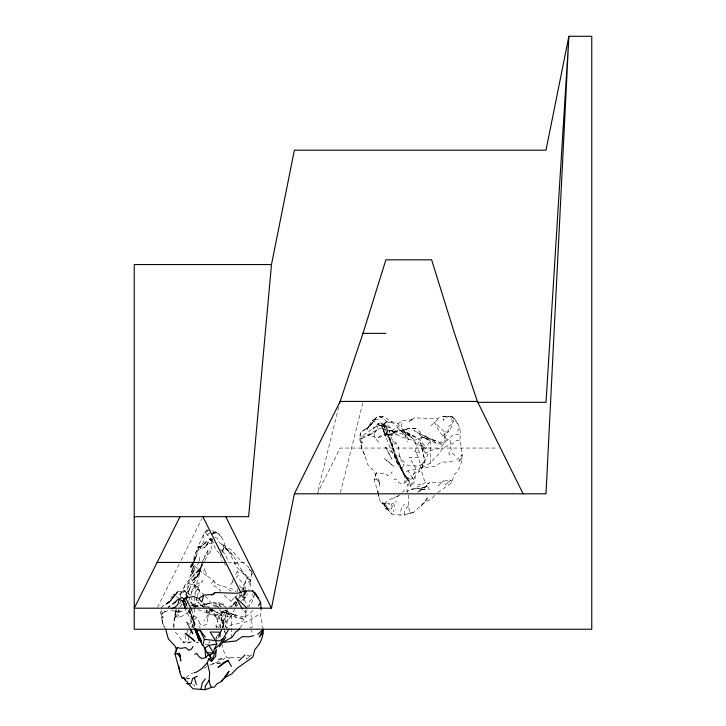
<?xml version="1.0" encoding="UTF-8"?>
<svg xmlns="http://www.w3.org/2000/svg" width="726" height="726" viewBox="0 0 726 726"><rect width="100%" height="100%" fill="white"/><g stroke="black" fill="none" stroke-linecap="round" stroke-linejoin="round"><path stroke-width="0.54" stroke-dasharray="3.63 2.72" d="M237.729 592.107L237.756 589.004M186.709 593.36L184.486 590.165L184.531 585.864C190.148 576.725 200.421 571.652 204.496 561.389M205.05 560.454L207.5 554.709L210.867 551.651L212.001 538.093L210.304 540.289L209.297 539.227L205.113 542.449L201.356 546.469L199.16 550.58M222.356 627.899L224.325 623.335L227.782 619.614L227.801 611.065M193.243 561.643L192.336 564.755L192.045 571.979L189.795 577.143L186.174 594.93M437.733 492.618L451.917 482.491L453.959 474.731C464.277 465.974 462.898 451.862 459.631 440.165C461.936 431.498 458.859 421.879 451.89 416.279L443.386 416.325L436.753 418.657L414.219 417.877L409.183 421.688L414.219 417.877M209.297 539.227L210.504 538.338L211.094 538.964L207.7 542.721L207.6 544.282L205.44 546.832L198.243 549.9L194.314 560.39M194.622 608.488L194.232 614.541L188.824 627.636M434.565 495.304C431.353 500.967 423.503 500.913 420.599 506.775L428.149 496.729C425.436 504.234 418.14 507.002 413.43 512.456L410.707 512.719C405.87 505.332 410.598 496.003 406.433 488.117L407.749 484.478L409.954 482.826L408.475 478.924C401.641 472.717 398.52 463.714 395.262 455.302C399.273 464.277 405.907 472.39 404.827 482.89L401.224 483.897L398.275 482.255L395.788 478.752L393.909 479.795M199.205 560.889L199.605 555.753M173.922 627.518L174.83 615.149L176.191 611.092L174.712 618.924L179.304 610.012M193.851 559.574L194.305 554.673L196.837 550.798L199.405 547.359L207.064 541.678L201.356 546.469L197.88 546.996L193.842 560.418M244.09 596.146L243.909 598.043L244.726 598.387L246.241 596.781L247.348 593.868M164.049 627.037L162.361 622.445L160.736 612.798L161.018 609.894M378.437 494.397L374.135 479.332L375.696 475.24L373.944 471.156L367.447 464.268C365.269 453.904 357.954 444.493 360.323 433.313L362.047 431.317L368.944 426.471L365.75 429.356L362.047 431.317M263.193 629.342L260.516 614.813L261.142 609.15M202.844 564.202L198.18 571.453L193.316 575.673L199.831 568.34L199.296 572.923L193.651 582.806L189.767 582.624L184.531 585.864L180.674 594.422L180.003 597.661M207.5 554.709L208.063 550.063L210.867 551.651M191.973 627.582L192.399 624.369M160.736 612.798L162.56 613.543L163.023 610.63L165.691 611.728L170.111 609.459M219.933 591.926L220.214 590.093L216.384 587.08L211.466 584.802M359.842 438.141L361.675 438.894L362.138 435.981L376.749 426.108L373.019 428.494L377.293 424.474L381.041 422.65L386.423 427.95L388.573 434.266L388.337 435.246L384.254 431.852L381.25 425.817L377.293 424.474M192.998 607.163L194.822 596.391M195.004 595.32L195.376 587.597L194.577 584.657L187.453 583.713M194.804 607.481L196.982 597.444M388.337 435.246L392.63 435.074L393.156 432.052L387.366 424.383L386.849 421.942L382.874 418.149L379.308 416.497L376.73 417.096L374.825 418.975L366.911 429.511L376.73 417.096L370.015 425.663L375.741 419.102L374.825 418.975M208.063 550.063C203.099 558.984 200.421 568.966 198.361 578.84C196.71 584.621 192.263 589.14 190.893 595.093M381.077 502.855L389.844 504.025L381.077 502.855L384.018 503.417L385.624 508.799L387.666 506.957L381.077 502.855L379.925 500.55L378.437 493.571M218.662 541.841L228.345 550.834L237.275 567.777L245.805 576.253L250.216 581.889L252.276 572.787M252.103 571.525L251.641 574.103L250.27 576.199L247.748 577.497L245.851 580.455L241.486 591.136M245.851 580.455L243.464 590.02L239.271 585.71M180.139 597.108L180.674 594.422L184.486 590.165M200.675 567.569L199.686 572.505L196.918 577.179L201.102 568.694M242.847 597.562L243.736 593.187M362.138 435.981L364.806 437.07L374.925 432.623L377.075 429.792L378.164 424.637L381.041 422.65L386.423 427.95M418.639 457.498L409.183 457.371L414.464 465.629L415.971 469.45L413.448 474.405L412.622 478.252L408.384 480.775C401.959 472.254 398.556 461.827 393.764 452.362L396.632 456.128L399.3 455.919L404.464 462.435M457.816 423.939L451.89 416.279L445.465 416.615L443.459 420.59L443.386 416.325L448.123 417.486L451.436 416.806L454.458 418.394L450.619 428.821L448.006 431.988L444.049 431.97L445.056 442.406L442.08 444.239L435.981 443.25L433.422 440.274L420.254 434.012L420.635 432.26L415.653 428.522C407.948 426.824 400.915 432.006 393.156 432.052L389.808 430.445L387.294 434.665L378.046 437.479L374.244 437.007L369.225 434.81L368.064 435.382M189.087 636.793L188.07 641.403L182.952 642.383L178.006 634.923L175.157 631.938M384.018 503.417L387.666 506.957L384.381 505.922L386.359 507.129L386.94 508.781L392.067 514.126L399.908 515.052L401.424 508.236L404.446 504.216M191.61 609.94L193.606 615.839L192.481 620.639L196.973 617.654L199.55 622.436L199.949 627.518M412.368 419.782L402.794 420.427L400.961 427.532L397.821 423.857L392.403 421.824L386.341 421.888L384.735 423.458L389.726 432.342L392.712 441.19L391.595 445.991L396.087 443.005L398.665 447.788L399.3 455.919L403.447 464.694L402.041 470.167M220.268 627.455L221.466 618.815L226.458 610.158M194.06 561.461L193.288 564.683L194.858 570.219L189.795 577.143L192.454 580.473L195.376 588.096L198.47 589.793L203.108 593.841M338.761 406.923L317.253 493.807L340.122 448.06L498.072 448.06M198.743 547.105L196.437 556.27L192.608 564.329L190.711 566.416L191.51 572.052L193.125 574.375L195.321 580.618L193.651 582.806M340.394 492.718L363 402.313M375.696 475.24L376.331 472.844L379.771 473.688L384.989 472.962L387.838 475.712L390.552 474.486L392.221 471.864M228.391 616.51L221.394 614.967L214.678 616.047L210.785 608.905L207.591 619.133L206.747 624.433L202.445 625.876L199.596 623.425M176.191 611.092L173.46 622.509L173.768 627.582M197.926 609.731C203.725 610.956 208.516 614.387 214.324 615.321L218 619.378L223.136 620.267L226.857 623.253L227.801 619.813L231.358 615.866L237.32 615.276L242.974 618.888L245.951 617.064L245.161 609.804M396.287 434.792L391.695 430.128C396.895 436.898 405.907 438.005 413.43 440.664L417.114 444.729L422.251 445.619L425.971 448.595L426.915 445.165L430.473 441.208L436.435 440.618L442.08 444.239M217.882 638.762L219.787 632.337L215.867 638.236L217.256 640.904M176.817 609.513L174.866 615.984L178.351 617.572L182.226 616.129L191.7 609.913M222.519 551.996L224.062 547.041C237.257 554.846 238.754 571.798 250.697 580.891L250.833 584.276L248.818 589.975M197.309 596.445L199.087 590.184L198.679 587.334L194.577 584.657L189.922 595.538M201.892 563.322L198.715 573.967L199.659 571.543M202.209 562.369L205.286 555.308M376.331 472.844L374.135 479.332L378.573 478.688L379.87 486.284L378.573 478.688M242.874 590.22L243.927 587.153M199.831 568.34L195.321 580.618M220.377 632.827L221.784 628.78M222.138 627.772L223.191 624.732L218.508 639.243M210.068 530.416L207.001 530.071L205.912 533.038L207.291 535.162L210.458 535.026M220.023 633.834L221.176 630.631L218.907 636.012M216.883 628.063L215.867 626.102L217.664 621.32L214.823 614.214L210.222 609.813M451.917 482.491L450.855 480.04L449.503 481.483L445.891 480.44L442.787 482.572L429.365 482.599L428.739 483.906L425.49 482.391C419.991 472.744 421.997 460.602 414.982 451.454L416.778 446.671L413.938 439.557L409.337 435.155C400.634 434.983 392.957 429.32 384.036 429.955L378.219 423.812L372.193 420.136L369.008 425.618L365.75 429.356M188.787 600.665L190.167 597.017M186.845 632.845L188.424 628.652M189.695 634.842L191.292 630.749M186.664 594.013L188.315 589.793L188.188 585.238M413.448 474.405L418.53 470.33L425.055 459.649L421.625 468.206L418.612 472.209L421.715 467.789L428.013 454.322L425.627 453.396L422.677 448.65L421.761 443.55L425.627 453.396L429.738 450.61L439.085 448.541L442.325 445.809L445.002 441.599L447.733 439.983L453.169 434.72L460.257 434.502M254.953 594.022L251.514 603.469L248.9 606.637L249.299 601.418L253.383 597.943L252.675 593.614M244.716 590.238L246.586 585.61M198.851 561.761L197.427 565.264L198.724 573.622M238.582 598.424L240.115 594.748M178.614 609.831L177.843 611.582L179.948 607.816M392.693 505.686L391.005 509.507L393.32 510.487L393.828 511.703M386.341 421.888L383.31 424.129L382.275 426.461C388.573 446.299 397.73 465.974 409.954 482.826L410.526 486.71L414.709 481.765L415.49 474.74L410.526 486.71L407.749 484.478M234.915 608.588L232.374 614.114L227.782 619.614M210.785 608.905L207.364 616.274L203.979 621.111M222.247 550.889L224.062 547.041L234.407 557.042M233.627 578.45L230.841 584.339L234.852 579.348M250.216 581.889L250.697 580.891L244.49 573.268L241.068 570.455L237.257 571.516L234.661 576.462M240.433 657.375L230.251 657.257L229.634 658.555L226.376 657.039L223.145 649.952L222.51 644.742M206.493 575.591L202.672 573.086L205.086 568.086L206.493 575.591L213.861 580.718L215.277 582.86C221.385 587.815 230.478 586.172 236.023 591.744M157.615 607.19L179.994 562.441M180.992 560.445L201.873 518.673M236.939 602.135L234.507 606.909L237.302 601.627M194.141 560.744L196.437 556.27L192.798 562.732M239.644 598.251L242.43 592.906M208.779 643.572L210.005 641.276M190.711 566.416L193.225 562.532L190.711 566.416L192.272 563.648M207.7 542.721L205.44 546.832L211.094 538.964M245.379 612.989L247.893 608.452M444.493 438.332L448.006 431.988L448.414 426.761L452.498 423.285L451.436 416.806L451.89 416.279M180.475 606.882L182.044 604.059L179.758 607.208M179.776 602.616L180.874 600.665M215.867 638.236L218.98 632.9M243.283 600.765L244.726 598.387L237.72 593.133M235.814 607.117L239.008 602.743M452.815 460.974L448.323 462.135L441.553 461.972L435.119 466.328L421.715 467.789L424.901 462.634M457.498 431.09L459.667 427.687M195.557 592.126L198.679 587.334L196.51 587.062L194.577 584.657L198.661 583.523L202.69 580.637L199.995 584.439L196.51 587.062L199.087 590.184L200.621 595.039M408.23 505.795L404.364 511.431L404.228 515.043L399.908 515.052M218 619.378L223.045 612.036L237.32 615.276M417.114 444.729L422.16 437.388L436.435 440.618M240.125 627.845L243.7 622.863L254.79 617.49L257.367 615.167L260.516 614.813M175.719 593.623L176.627 593.759L170.9 600.32L177.616 591.754L167.797 604.159L177.616 591.754L184.431 590.801L190.049 595.011M186.146 604.059L188.125 601.509M170.9 600.32L173.233 597.362M370.015 425.663L372.338 422.704M236.177 577.751L239.498 573.776L237.257 571.516M207.291 535.162L209.142 533.011L210.794 534.463M161.208 607.971L162.942 605.974L169.839 601.128L166.644 604.005L162.942 605.974M166.644 604.005L169.893 600.266L173.078 594.785L176.627 593.759M207.001 530.071L203.806 533.683L197.88 546.996L201.338 546.46L203.316 542.004L203.806 533.683L207.772 530.661M205.258 595.982L213.253 605.194L222.846 604.232L223.354 603.678L226.939 609.159M404.827 482.89L408.475 478.924L403.193 473.17L406.224 478.47L400.997 468.406L404.527 475.612L399.109 463.088L389.082 436.371L386.84 433.54L383.31 424.129L385.415 424.982C389.753 438.404 392.975 452.234 398.048 465.511L402.349 468.551M402.349 492.473L406.433 488.117M462.09 458.387L458.333 462.408L462.308 454.694L456.826 459.758M442.778 436.126L445.691 433.05L434.447 422.314L438.068 429.338L442.778 436.126L447.733 439.983M204.269 547.794L207.6 544.282L212.582 542.857L216.711 550.662L219.497 553.511M228.699 658.89L230.251 657.257M405.925 492.028L411.578 489.288L424.048 488.171L429.365 482.599M213.861 580.718L211.411 583.268L215.277 582.86M235.832 601.246L229.225 607.326M226.512 628.054L222.646 618.198L223.563 623.307L226.512 628.054L230.623 625.267L239.97 623.189L243.21 620.458L245.887 616.247L248.628 614.632L253.283 610.121M438.087 486.111L444.022 480.394M231.195 606.827L236.014 602.281L231.158 607M369.225 434.81L374.18 432.514L377.075 429.792M231.703 600.511L233.99 598.378M234.752 597.661L238.564 594.104M430.817 425.863L438.44 418.739M195.394 603.297L193.098 605.411L191.056 605.212M394.508 428.639L392.212 430.763L390.588 427.732L378.219 423.812M186.183 677.621L189.223 674.826L193.243 672.911M384.535 503.662L388.337 500.178L399.4 495.459M424.048 488.171L428.739 483.906M450.855 480.04L445.41 484.487L449.503 481.483M251.74 654.689L246.295 659.135L250.388 656.132L246.776 655.088M211.357 534.418L214.687 532.085C221.866 533.583 223.926 542.104 225.895 548.103M361.675 438.894C368.808 433.839 376.658 429.738 384.771 426.362M162.56 613.543L167.098 610.076M425.49 482.391L421.507 485.277L411.578 489.288L424.71 487.509M222.392 659.925L226.376 657.039M427.169 485.794L417.205 492.763L422.886 487.845L427.169 485.794L430.545 491.801M212.999 533.265L214.687 532.085L218.599 533.891M415.971 469.45L407.948 470.648L403.837 473.506L393.764 452.362M397.821 423.857L402.794 420.427M241.586 600.538L244.726 598.387M400.18 494.479L396.115 497.265L393.265 498.163M386.94 508.781L390.243 509.126L391.741 503.853L396.405 501.512M378.046 437.479L381.05 435.564L388.265 433.023M171.118 609.904L175.138 611.655L178.932 612.127L181.936 610.221M192.454 580.473L196.537 577.95M211.611 533.991L214.052 532.575M195.24 607.254L198.733 605.248L195.23 605.774L191.6 605.23M422.36 464.059L418.321 466.301L403.447 464.694M421.715 467.789L431.199 462.562L434.683 457.453L437.451 455.683L442.815 448.214L453.904 442.842L456.472 440.51L459.631 440.165M204.051 668.201L206.819 666.686M246.241 596.781L243.909 598.043L241.359 595.964M383.31 424.129L385.37 429.284L383.301 430.373L385.542 436.208L382.275 426.461L384.735 423.458L392.403 421.824M209.642 665.306L220.414 660.724M214.678 616.047L217.51 614.858L221.394 614.967L220.577 607.934M179.404 603.56L181.491 602.716M182.535 602.29L185.665 601.01L187.308 602.598M213.544 533.782L216.629 532.53L212.11 530.652M184.985 635.395L185.684 638.227L182.952 642.383L187.589 642.909L192.063 641.203M413.43 440.664L422.16 437.388L428.885 440.029L421.098 436.335L418.966 433.876M214.324 615.321L223.045 612.036L229.779 614.677L221.984 610.993L223.045 612.036M410.707 512.719L404.228 515.043L413.43 512.456M417.659 484.95L420.917 483.915M178.932 612.127L186.128 609.94M375.741 419.102L372.193 420.136L378.836 419.247L380.433 417.577L383.546 416.152C393.174 423.866 403.837 430.037 414.11 436.734L402.485 431.571C411.842 434.202 422.124 438.931 425.971 448.595M454.921 455.492L451.499 452.434L448.713 453.024L451.463 457.607M249.608 627.672L252.394 627.082L250.942 614.895M213.689 532.14L215.468 531.786L221.548 536.986M233.645 563.766L238.21 562.877M394.336 431.126L397.848 430.6L392.603 433.613L387.294 434.665L392.63 435.074L389.808 430.445L396.986 431.489L389.808 430.445M220.777 663.192L212.473 663.936L222.392 662.402M210.304 540.289L212.437 540.108L212.001 538.093M379.308 416.497L383.546 416.152L384.462 417.595M187.589 642.909L193.552 642.437M189.223 609.894L192.444 609.767M227.928 562.441L246.441 562.441M415.653 428.522L409.255 428.394L403.302 430.246L406.088 429.429L393.156 432.052L394.581 432.678M221.521 606.918L216.539 603.17C208.77 602.063 201.755 606.355 194.051 606.7L190.702 605.094M406.242 478.107L412.622 478.252L407.948 470.648M186.491 678.383L190.738 678.683L187.444 678.238M205.022 644.089L208.371 644.334M439.765 441.907L445.056 442.406M240.66 616.555L245.951 617.064M184.921 604.604L186.963 604.803M216.539 603.17L211.339 602.598L204.188 604.894L206.974 604.086L194.051 606.7L188.851 599.876M195.23 605.774L197.871 606.146L191.728 605.239M443.386 416.325L445.465 416.615M221.984 610.993L236.867 617.908L242.974 618.888M218.417 602.725L223.354 603.678M388.573 434.266L392.63 435.074M196.256 642.229L198.352 642.746L197.109 642.211M383.836 432.778L386.84 433.54L393.438 448.296L393.801 450.537L389.082 436.371L393.801 450.537M203.216 603.379L207.019 604.377L209.533 607.39M206.311 607.117L203.371 606.219L206.81 607.78M198.86 607.208L193.098 605.411L191.482 602.38L189.631 601.727M378.164 424.637L384.108 426.961L381.25 425.817M420.254 434.012L414.011 430.6L428.258 438.232L433.422 440.274M223.681 609.976L234.307 614.922L236.867 617.908M385.624 508.799L387.956 509.752L392.067 514.126M192.662 684.491L194.205 685.135L194.722 686.351M435.981 443.25L421.098 436.335L422.16 437.388M224.325 623.335L221.466 622.082L217.51 614.858M211.339 609.776L214.996 611.383L212.219 609.894M414.982 451.454L420.073 453.777L416.778 446.671M215.867 626.102L220.958 628.435L217.664 621.32M234.307 614.922L223.472 609.849M180.193 591.155L183.76 592.797L186.146 595.075M228.055 589.603L231.957 591.463M194.223 573.377L191.909 568.522L191.501 564.964L194.223 573.377L191.51 572.052L193.842 569.565L192.608 564.329L202.672 573.086M234.934 602.235L236.585 603.07M199.405 547.359L200.848 548.094M414.383 436.662L413.584 436.235L418.929 439.221M218.835 607.372L214.905 605.257L218.472 607.199M219.815 613.878L214.479 610.884L222.773 616.329L226.857 623.253M392.712 441.19L396.087 443.005M193.606 615.839L196.973 617.654M215.041 537.258L218.68 539.255M195.639 599.15L198.416 600.747M179.104 598.469L173.078 594.785L179.721 593.895L181.328 592.225L184.431 590.801L185.348 592.244M211.202 608.606L215.268 611.31M251.387 570.99L249.218 569.402L251.659 572.106M213.253 605.194L215.804 607.108M219.198 609.658L223.953 614.123M236.721 605.647C232.492 601.663 227.283 599.059 223.599 594.63M243.673 610.775L248.628 614.632M209.569 608.279L204.015 603.914L205.104 606.101M385.66 447.407L391.986 459.131L385.66 447.407L394.127 454.113L398.048 465.511M189.486 627.573L186.546 622.055L195.022 628.761M209.378 609.622L212.89 612.653L209.424 609.74M221.956 551.297L225.251 554.083L227.837 560.318M403.928 433.749L396.968 427.46L403.928 433.749L408.375 439.647L406.796 435.509L403.121 429.257M228.345 550.834L221.049 543.502L231.358 550.018L241.522 561.552L248.056 566.67L251.677 571.916M425.028 435.391L428.258 438.232M225.913 610.04L229.144 612.889M195.476 607.335L192.581 604.776L194.877 607.108M210.504 538.338L212.083 539.745M220.65 549.237L225.251 554.083M211.466 540.271L214.116 543.066L210.676 539.418L212.582 542.857M376.422 479.106L379.68 482.863M378.591 442.116L374.244 437.007L374.18 432.514M179.476 616.773L175.138 611.655L175.102 609.413M224.216 563.467L225.614 565.146M188.851 609.604L189.976 611.02L196.211 626.602M408.384 480.775L409.954 482.826M206.084 610.085L209.26 614.296L207.681 610.158M239.507 579.339L244.281 585.855M386.359 507.129L387.956 509.752M222.846 604.232L224.388 606.773M251.25 630.422L252.349 632.264M186.546 622.055L189.713 627.917M193.933 627.963L186.428 610.856M187.898 610.149L194.323 622.944L194.686 625.186L189.976 611.02L194.686 625.186M191.247 598.16L192.118 599.903M241.658 594.267L248.129 607.19M386.096 433.658L390.225 441.952M364.879 454.948L361.475 447.788L360.323 433.313M165.764 629.596L162.361 622.445L161.39 610.194M192.336 564.755L194.858 570.219M184.449 600.329L185.72 603.125M187.335 607.145L184.195 598.787L187.362 607.127M391.278 442.461L393.438 448.296L394.127 454.113M192.172 617.109L194.323 622.944L194.904 627.79M248.573 581.199L250.243 585.855M188.923 610.348L194.695 627.745M385.37 429.284L386.84 433.54M218.934 603.016L220.25 606.954M405.235 434.938L407.35 441.871M206.12 609.586L208.235 616.519M220.187 554.219L222.111 560.953M393.583 503.372L395.452 509.924M219.914 633.934L221.085 638.299M378.201 492.627L377.72 490.74L378.999 497.274M224.361 629.787L221.276 617.3L224.425 629.642M224.615 630.83L225.133 632.918M224.661 630.722L225.387 633.952M189.595 609.658L191.11 616.601M450.047 440.246L451.499 452.434M430.491 463.506L430.473 441.208M231.376 638.154L231.358 615.866M188.86 590.347L188.715 594.068L187.862 593.532L190.802 586.109L188.86 590.347M162.515 620.131L162.361 622.445L162.951 616.283L162.515 620.131M361.63 445.483L361.475 447.788L362.065 441.635L361.63 445.483M175.901 610.493L174.866 615.984L175.901 610.493M227.211 609.686L224.833 618.997L227.211 609.686M199.686 572.505L196.292 577.143L192.236 580.609L199.686 572.505M423.53 489.27L419.437 489.651L426.344 489.306L423.53 489.27M389.535 462.562L384.254 458.66L393.937 466.5L389.535 462.562M411.052 437.079L404.219 431.453L412.005 438.005L411.052 437.079M204.814 608.397L197.862 602.108L204.814 608.397M422.332 449.603L420.381 442.651L424.501 459.304L422.332 449.603"/><path stroke-width="1.09" d="M186.509 683.447L188.851 684.4L192.962 688.783L205.122 689.691L205.249 686.088L209.115 680.443L209.66 672.666L207.318 662.765L208.634 659.126L210.839 657.475L209.741 654.834M205.122 689.691L211.602 687.368L214.315 687.105L216.965 683.801L221.484 681.424L223.989 678.084L231.884 673.819L236.876 668.41L252.811 657.139L254.844 649.389C260.226 644.225 263.484 636.847 263.193 629.342L257.712 634.406M261.142 609.15L260.552 602.344L255.343 593.051L253.084 591.853M271.497 264.563L134.246 264.563L134.246 629.233L591.754 629.233L591.754 36.3L568.875 36.3L546.006 150.182L294.375 150.182L271.497 264.563L248.619 516.685L134.246 516.685M185.729 679.845L181.972 677.503L180.81 675.198L175.02 653.981L177.226 647.492L180.665 648.336L185.883 647.61L188.724 650.36L191.446 649.135L193.107 646.512M179.994 516.685L134.246 608.188L271.497 608.188L294.375 493.807L340.122 401.424L363 333.352L385.878 259.826L431.625 259.826L454.503 333.352L477.381 401.424L523.128 493.807M219.524 632.146L210.068 632.028L215.35 640.278L216.856 644.098L214.333 649.053L213.508 652.901L209.279 655.424L207.128 652.756L202.926 644.815L204.342 639.343L200.194 630.567L197.526 630.785L196.374 629.27M200.793 689.7L202.309 682.885L205.34 678.864M339.577 403.62L340.122 401.424L477.381 401.424M258.701 598.587L252.784 590.928L244.272 590.973L237.638 593.314L215.105 592.534L213.253 594.44L203.679 595.075L201.846 602.19L198.715 598.514L193.288 596.482L185.62 598.106L183.161 601.11L184.722 607.426M180.293 656.467L179.458 653.336L175.02 653.981L177.226 647.492M246.359 591.273L244.344 595.238L244.272 590.973L246.168 591.436M263.193 629.342L259.218 637.065L262.975 633.036M228.899 628.97L219.424 644.987L214.333 649.053M225.795 637.292L219.497 646.866M258.383 605.738L260.552 602.344M222.791 679.572L221.484 681.424L224.924 677.676L229.035 671.378L224.751 676.795M239.535 628.671L238.346 630.331L235.578 632.101L232.084 637.21L222.601 642.437L236.004 640.985L242.439 636.629L249.218 636.784L253.701 635.631M252.321 591.454L252.784 590.928M194.795 654.444L196.673 653.4L199.16 656.912L202.109 658.546L205.712 657.538L208.634 654.371M207.318 662.765L201.882 668.573L197 671.913L194.151 672.811M238.972 660.76L244.916 655.043M173.913 603.152L178.188 599.132L184.041 601.228M168.423 607.172L169.993 605.901M211.747 595.075L215.105 592.534M228.064 660.442L218.09 667.412L223.78 662.493L228.064 660.442L231.431 666.459M204.723 648.155L208.843 645.296L216.856 644.098M198.715 598.514L203.679 595.075M183.696 677.912L181.972 677.503L184.903 678.066L185.275 680.571L187.254 681.787L187.825 683.429L191.129 683.774L192.626 678.501L197.291 676.169M172.425 604.086L175.901 601.863M223.245 638.708L219.207 640.958L204.342 639.343M172.098 608.542L175.075 607.163L177.961 604.44L179.05 599.286L181.927 597.307L184.168 599.531M218.553 659.607L221.811 658.564M363 333.352L385.878 333.352M477.381 402.313L546.006 402.313L568.875 36.3L546.006 493.807L294.375 493.807M157.125 562.441L225.75 562.441M207.128 652.756L213.508 652.901L208.843 645.296M198.942 640.16L195.376 629.796L198.942 640.16L201.519 641.984M189.54 636.557L185.148 633.308L194.831 641.158L190.421 637.21M208.634 659.126L211.411 661.359L215.595 656.413L216.375 649.389L211.411 661.359L210.839 657.475L209.279 655.424M186.146 595.075L187.744 596.6M246.586 607.698L235.333 596.963L242.493 609.078M177.316 653.763L180.574 657.52M200.194 630.567L205.349 637.092M211.602 687.368L210.15 684.954L209.115 680.443M190.457 629.378L192.871 633.78L190.239 628.898M194.414 628.861L202.572 645.568M201.519 640.931L195.53 628.861M201.383 642.065L196.891 632.001M225.75 516.685L271.497 608.188M202.872 516.685L241.159 593.269M182.144 600.475L184.64 605.502M195.557 628.979L200.067 638.807M176.59 649.888L174.839 645.813L168.341 638.925L165.764 629.596M184.186 605.021L185.684 608.914M191.274 608.96L185.62 598.106L187.235 596.536L184.195 598.787L183.161 601.11L185.774 608.905M194.468 678.02L196.338 684.573M178.605 665.388L179.885 671.931M179.458 653.336L180.756 660.941L180.665 659.226M204.986 648.935L205.712 657.538"/></g></svg>
